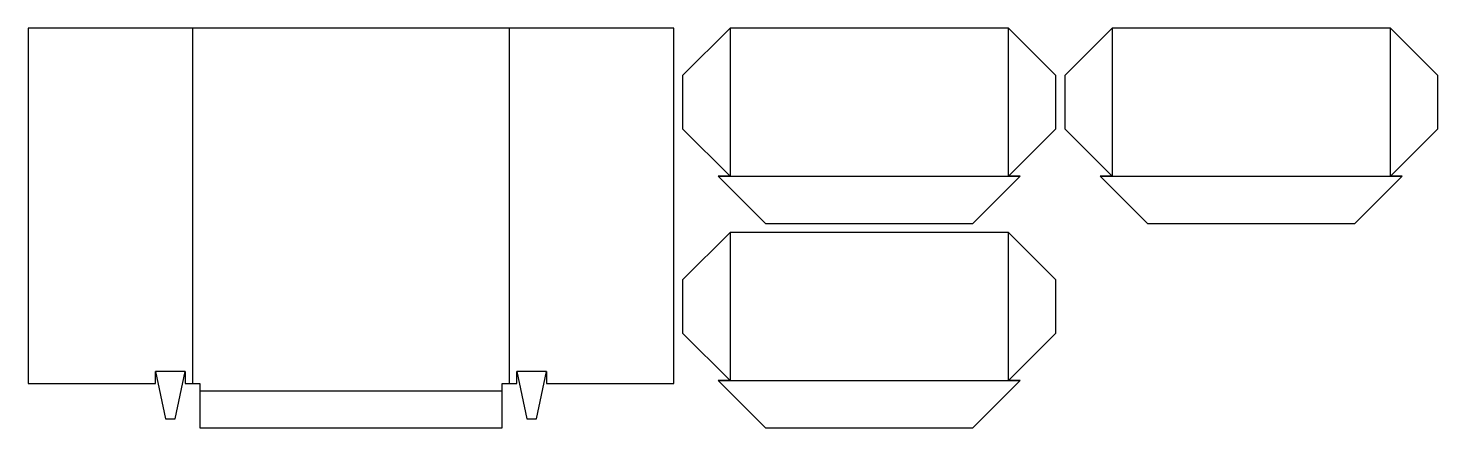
# Model space of a CAD drawing. Header units: millimetres. Extents: x 5 to 481, y 260 to 395.
import ezdxf

# ---------------------------------------------------------------- set-up
doc = ezdxf.new("R2010")
doc.units = ezdxf.units.MM
doc.layers.add('CUT', color=1, linetype='CONTINUOUS')
doc.layers.add('SCORE', color=5, linetype='CONTINUOUS')

msp = doc.modelspace()

# ---------------------------------------------------------------- linework, layer by layer
at = {"layer": 'CUT'}
for points in [[(5, 275), (47.98, 275), (47.98, 279), (51.32, 263), (54.66, 263), (58, 279), (58, 275), (63, 275), (63, 260), (165, 260), (165, 275), (170, 275), (170, 279), (173.34, 263), (176.68, 263), (180.02, 279), (180.02, 275), (223, 275), (223, 395), (5, 395)], [(226, 361), (242, 345), (238, 345), (254, 329), (324, 329), (340, 345), (336, 345), (352, 361), (352, 379), (336, 395), (242, 395), (226, 379)], [(355, 361), (371, 345), (367, 345), (383, 329), (453, 329), (469, 345), (465, 345), (481, 361), (481, 379), (465, 395), (371, 395), (355, 379)], [(226, 292), (242, 276), (238, 276), (254, 260), (324, 260), (340, 276), (336, 276), (352, 292), (352, 310), (336, 326), (242, 326), (226, 310)]]:
    msp.add_lwpolyline(points, close=True, dxfattribs=at)
at = {"layer": 'SCORE'}
for p, q in [((60.5, 395), (60.5, 275)), ((167.5, 275), (167.5, 395)), ((242, 395), (242, 345)), ((336, 345), (336, 395)), ((371, 395), (371, 345)), ((465, 345), (465, 395)), ((238, 345), (340, 345)), ((367, 345), (469, 345)), ((242, 326), (242, 276)), ((336, 276), (336, 326)), ((58, 279), (47.98, 279)), ((180.02, 279), (170, 279)), ((63, 272.5), (165, 272.5)), ((238, 276), (340, 276))]:
    msp.add_line(p, q, dxfattribs=at)

doc.saveas('drawing.dxf')
